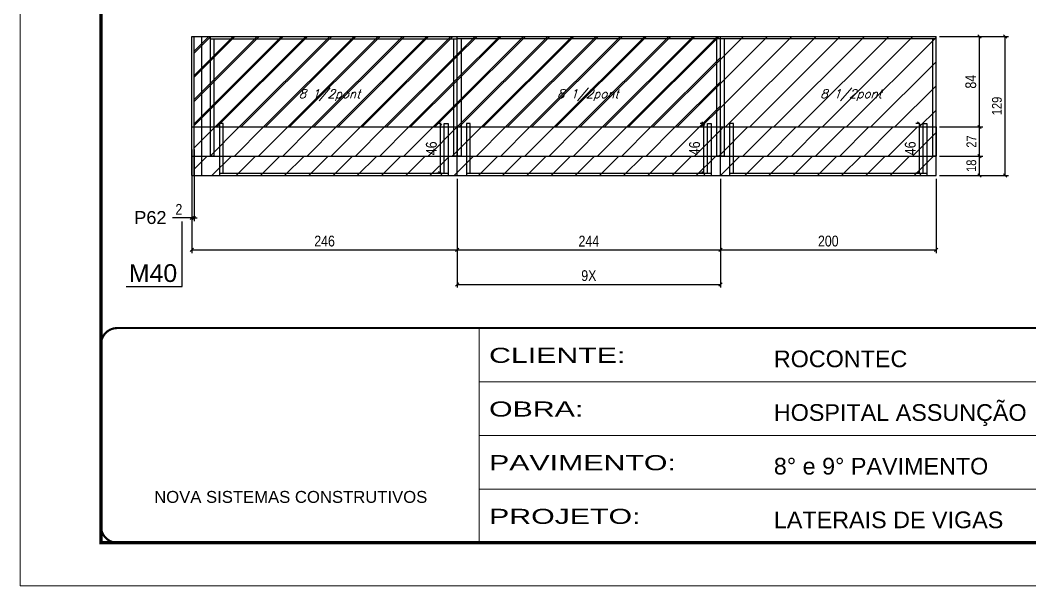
# Model space of a CAD drawing. Extents: x -20960 to -5926, y -2106 to 21915.
# Drawn here: x -7438 to -6503, y 15123 to 15648 of the extents above; entities that cross this region are included whole.
import ezdxf

# ---------------------------------------------------------------- set-up
doc = ezdxf.new("R2010")
doc.units = 0
doc.linetypes.add('CONTINUO', pattern=[0])
doc.linetypes.add('DASHED', pattern=[0.75, 0.5, -0.25])
for name, color, linetype in [('5', 5, 'Continuous'), ('COTA', 241, 'Continuous'), ('NOMENCLATURA', 7, 'Continuous'), ('Painéis', 200, 'Continuous'), ('Reaproveitamento', 251, 'Continuous'), ('SARR_2.2x7', 40, 'Continuous'), ('SARR_3.5x7', 81, 'Continuous'), ('texto', 7, 'Continuous')]:
    doc.layers.add(name, color=color, linetype=linetype)
doc.layers.add('Folhas', color=255, linetype='Continuous', lineweight=9)
doc.layers.add('SARRAFO DE PRESSAO', color=251, linetype='DASHED', lineweight=9)
doc.styles.add('ARIAL', font='arial.ttf')
doc.styles.add('COTA TECNICA', font='techl___.ttf', dxfattribs={"height": 10})
doc.styles.add('COTA TECNICA-50', font='techl___.ttf', dxfattribs={"height": 9})
doc.styles.add('Romans', font='romans.shx')
doc.styles.get("Standard").update_dxf_attribs({"font": 'arial.ttf'})
doc.styles.add('Tecnologia', font='')
doc.styles.get('Tecnologia').set_extended_font_data('Forgotten Futurist')
doc.dimstyles.new('COTA PAINEL-50', dxfattribs={"dimtxt": 9, "dimasz": 3, "dimexe": 3, "dimexo": 3, "dimgap": 3, "dimtad": 1, "dimdec": 1, "dimzin": 12, "dimdsep": 46, "dimtxsty": 'COTA TECNICA-50', "dimblk1": 'OBLIQUE', "dimblk2": 'OBLIQUE', "dimsah": 1, "dimcen": 0.9, "dimclrd": 4, "dimclre": 4, "dimclrt": 240, "dimadec": 1, "dimazin": 3, "dimtfac": 1, "dimtdec": 1, "dimtmove": 0, "dimatfit": 3, "dimfxl": 1, "dimtolj": 1, "dimtzin": 12, "dimarcsym": 0})
doc.dimstyles.new('PAINEL', dxfattribs={"dimtxt": 10, "dimasz": 3, "dimexe": 3, "dimexo": 3, "dimgap": 3, "dimtad": 1, "dimdec": 1, "dimzin": 12, "dimdsep": 46, "dimtxsty": 'COTA TECNICA', "dimblk1": 'OBLIQUE', "dimblk2": 'OBLIQUE', "dimsah": 1, "dimcen": 0.9, "dimclrd": 4, "dimclre": 4, "dimclrt": 240, "dimadec": 1, "dimazin": 3, "dimtfac": 1, "dimtdec": 1, "dimtmove": 0, "dimatfit": 3, "dimfxl": 1, "dimtolj": 1, "dimtzin": 12, "dimarcsym": 0})
pattern_1 = [(45, (-510.983, -2671.606), (-11.22532, 11.22532), [])]
pattern_2 = [(45, (1114.517, 774.119), (-11.22532, 11.22532), [])]
pattern_3 = [(45, (3170, 1148.575), (-11.22532, 11.22532), [])]

# ---------------------------------------------------------------- blocks, each defined once
blk = doc.blocks.new('9999999999')
at = {"color": 30, "linetype": 'CONTINUO'}
for p, q in [((98564.56, 34230.21), (98564.56, 34429.45)), ((98564.56, 34379.64), (99583.98, 34379.64)), ((98564.56, 34329.83), (99487.98, 34329.83)), ((98564.56, 34280.02), (99487.98, 34280.02))]:
    blk.add_line(p, q, dxfattribs=at)
at = {"color": 30, "linetype": 'CONTINUO', "const_width": 2}
blk.add_lwpolyline([(99583.98, 34230.21), (99583.98, 34414.45, 0.414214), (99568.98, 34429.45), (98228.98, 34429.45, 0.414214), (98213.98, 34414.45), (98213.98, 34245.21, 0.414214), (98228.98, 34230.21), (99583.98, 34230.21)], format="xyb", dxfattribs=at)
at = {"layer": 'Folhas'}
blk.add_lwpolyline([(98138.98, 34190.21), (99623.98, 34190.21), (99623.98, 35240.21), (98138.98, 35240.21)], close=True, dxfattribs=at)
at = {"layer": 'Folhas', "color": 30, "const_width": 3}
blk.add_lwpolyline([(98213.98, 34230.21), (99583.98, 34230.21), (99583.98, 35200.21), (98213.98, 35200.21)], close=True, dxfattribs=at)
at = {"color": 7, "linetype": 'Continuous', "ltscale": 5, "style": 'ARIAL'}
for s, height, p in [('ROCONTEC', 15.483, (98837.68, 34393.13)), ('HOSPITAL ASSUNÇÃO', 15.4829, (98837.68, 34343.32)), ('8° e 9° PAVIMENTO', 15.4829, (98837.68, 34293.51)), ('NOVA SISTEMAS CONSTRUTIVOS', 11.0592, (98263.19, 34267.21)), ('LATERAIS DE VIGAS', 15.4829, (98837.68, 34243.7))]:
    blk.add_text(s, height=height, dxfattribs=at).set_placement(p)
at = {"layer": 'Folhas', "color": 7, "style": 'Tecnologia', "width": 1.5}
for s, p in [('CLIENTE:', (98573.65, 34397.17)), ('OBRA:', (98573.65, 34347.31)), ('PAVIMENTO:', (98573.65, 34297.5)), ('PROJETO:', (98573.65, 34247.69))]:
    blk.add_text(s, height=14, dxfattribs=at).set_placement(p)
blk = doc.blocks.new('_Oblique')
at = {"color": 0, "linetype": 'ByBlock', "lineweight": -2}
blk.add_line((-0.5, -0.5), (0.5, 0.5), dxfattribs=at)
blk = doc.blocks.new('*D7117')
at = {"layer": 'COTA', "color": 4, "lineweight": -2, "ltscale": 25, "transparency": 16777216}
for p, q in [((-7279.33, 15527.38), (-7279.33, 15431.34)), ((-7033.33, 15500.38), (-7033.33, 15431.34)), ((-7279.33, 15434.34), (-7033.33, 15434.34))]:
    blk.add_line(p, q, dxfattribs=at)
at = {"layer": 'Defpoints', "color": 0, "ltscale": 25, "transparency": 16777216}
for p in [(-7279.33, 15530.38), (-7033.33, 15503.38), (-7033.33, 15434.34)]:
    blk.add_point(p, dxfattribs=at)
at = {"layer": 'COTA', "color": 4, "lineweight": -2, "ltscale": 25, "transparency": 16777216, "xscale": 3, "yscale": 3, "zscale": 3, "rotation": 180}
blk.add_blockref('_Oblique', (-7279.33, 15434.34), dxfattribs=at)
at = {"layer": 'COTA', "color": 4, "lineweight": -2, "ltscale": 25, "transparency": 16777216, "xscale": 3, "yscale": 3, "zscale": 3}
blk.add_blockref('_Oblique', (-7033.33, 15434.34), dxfattribs=at)
at = {"layer": 'COTA', "color": 240, "ltscale": 25, "transparency": 16777216, "insert": (-7156.33, 15442.45), "char_height": 10, "attachment_point": 5, "style": 'COTA TECNICA'}
blk.add_mtext('\\A1;246', dxfattribs=at)
blk = doc.blocks.new('*D7118')
at = {"layer": 'COTA', "color": 4, "lineweight": -2, "ltscale": 25, "transparency": 16777216}
for p, q in [((-7033.33, 15500.38), (-7033.33, 15431.34)), ((-6789.33, 15500.38), (-6789.33, 15431.34)), ((-7033.33, 15434.34), (-6789.33, 15434.34))]:
    blk.add_line(p, q, dxfattribs=at)
at = {"layer": 'Defpoints', "color": 0, "ltscale": 25, "transparency": 16777216}
for p in [(-7033.33, 15503.38), (-6789.33, 15503.38), (-6789.33, 15434.34)]:
    blk.add_point(p, dxfattribs=at)
at = {"layer": 'COTA', "color": 4, "lineweight": -2, "ltscale": 25, "transparency": 16777216, "xscale": 3, "yscale": 3, "zscale": 3, "rotation": 180}
blk.add_blockref('_Oblique', (-7033.33, 15434.34), dxfattribs=at)
at = {"layer": 'COTA', "color": 4, "lineweight": -2, "ltscale": 25, "transparency": 16777216, "xscale": 3, "yscale": 3, "zscale": 3}
blk.add_blockref('_Oblique', (-6789.33, 15434.34), dxfattribs=at)
at = {"layer": 'COTA', "color": 240, "ltscale": 25, "transparency": 16777216, "insert": (-6911.33, 15442.42), "char_height": 10, "attachment_point": 5, "style": 'COTA TECNICA'}
blk.add_mtext('\\A1;244', dxfattribs=at)
blk = doc.blocks.new('*D7119')
at = {"layer": 'COTA', "color": 4, "lineweight": -2, "ltscale": 25, "transparency": 16777216}
for p, q in [((-7033.33, 15500.38), (-7033.33, 15399.28)), ((-6789.33, 15500.38), (-6789.33, 15399.28)), ((-7033.33, 15402.28), (-6789.33, 15402.28))]:
    blk.add_line(p, q, dxfattribs=at)
at = {"layer": 'Defpoints', "color": 0, "ltscale": 25, "transparency": 16777216}
for p in [(-7033.33, 15503.38), (-6789.33, 15503.38), (-6789.33, 15402.28)]:
    blk.add_point(p, dxfattribs=at)
at = {"layer": 'COTA', "color": 4, "lineweight": -2, "ltscale": 25, "transparency": 16777216, "xscale": 3, "yscale": 3, "zscale": 3, "rotation": 180}
blk.add_blockref('_Oblique', (-7033.33, 15402.28), dxfattribs=at)
at = {"layer": 'COTA', "color": 4, "lineweight": -2, "ltscale": 25, "transparency": 16777216, "xscale": 3, "yscale": 3, "zscale": 3}
blk.add_blockref('_Oblique', (-6789.33, 15402.28), dxfattribs=at)
at = {"layer": 'COTA', "color": 240, "ltscale": 25, "transparency": 16777216, "insert": (-6911.33, 15410.37), "char_height": 10, "attachment_point": 5, "style": 'COTA TECNICA'}
blk.add_mtext('\\A1;9X', dxfattribs=at)
blk = doc.blocks.new('*D7120')
at = {"layer": 'COTA', "color": 4, "lineweight": -2, "ltscale": 25, "transparency": 16777216}
for p, q in [((-7279.33, 15527.38), (-7279.33, 15460.92)), ((-7277.33, 15527.38), (-7277.33, 15460.92)), ((-7279.33, 15463.92), (-7297.44, 15463.92)), ((-7277.33, 15463.92), (-7279.33, 15463.92)), ((-7277.33, 15463.92), (-7274.33, 15463.92))]:
    blk.add_line(p, q, dxfattribs=at)
at = {"layer": 'Defpoints', "color": 0, "ltscale": 25, "transparency": 16777216}
for p in [(-7279.33, 15530.38), (-7277.33, 15530.38), (-7279.33, 15463.92)]:
    blk.add_point(p, dxfattribs=at)
at = {"layer": 'COTA', "color": 4, "lineweight": -2, "ltscale": 25, "transparency": 16777216, "xscale": 3, "yscale": 3, "zscale": 3}
blk.add_blockref('_Oblique', (-7279.33, 15463.92), dxfattribs=at)
at = {"layer": 'COTA', "color": 4, "lineweight": -2, "ltscale": 25, "transparency": 16777216, "xscale": 3, "yscale": 3, "zscale": 3, "rotation": 180}
blk.add_blockref('_Oblique', (-7277.33, 15463.92), dxfattribs=at)
at = {"layer": 'COTA', "color": 240, "ltscale": 25, "transparency": 16777216, "insert": (-7291.38, 15471.92), "char_height": 10, "attachment_point": 5, "style": 'COTA TECNICA'}
blk.add_mtext('\\A1;2', dxfattribs=at)
blk = doc.blocks.new('*D7121')
at = {"layer": 'COTA', "color": 4, "lineweight": -2, "ltscale": 25, "transparency": 16777216}
for p, q in [((-6789.33, 15500.38), (-6789.33, 15431.34)), ((-6589.33, 15500.38), (-6589.33, 15431.34)), ((-6789.33, 15434.34), (-6589.33, 15434.34))]:
    blk.add_line(p, q, dxfattribs=at)
at = {"layer": 'Defpoints', "color": 0, "ltscale": 25, "transparency": 16777216}
for p in [(-6789.33, 15503.38), (-6589.33, 15503.38), (-6589.33, 15434.34)]:
    blk.add_point(p, dxfattribs=at)
at = {"layer": 'COTA', "color": 4, "lineweight": -2, "ltscale": 25, "transparency": 16777216, "xscale": 3, "yscale": 3, "zscale": 3, "rotation": 180}
blk.add_blockref('_Oblique', (-6789.33, 15434.34), dxfattribs=at)
at = {"layer": 'COTA', "color": 4, "lineweight": -2, "ltscale": 25, "transparency": 16777216, "xscale": 3, "yscale": 3, "zscale": 3}
blk.add_blockref('_Oblique', (-6589.33, 15434.34), dxfattribs=at)
at = {"layer": 'COTA', "color": 240, "ltscale": 25, "transparency": 16777216, "insert": (-6689.33, 15442.45), "char_height": 10, "attachment_point": 5, "style": 'COTA TECNICA'}
blk.add_mtext('\\A1;200', dxfattribs=at)
blk = doc.blocks.new('*D7175')
at = {"layer": 'COTA', "color": 4, "lineweight": -2, "ltscale": 25, "transparency": 16777216}
for p, q in [((-6586.33, 15632.38), (-6546.1, 15632.38)), ((-6549.1, 15548.38), (-6549.1, 15632.38)), ((-6586.33, 15548.38), (-6546.1, 15548.38))]:
    blk.add_line(p, q, dxfattribs=at)
at = {"layer": 'Defpoints', "color": 0, "ltscale": 25, "transparency": 16777216}
for p in [(-6589.33, 15632.38), (-6549.1, 15632.38), (-6589.33, 15548.38)]:
    blk.add_point(p, dxfattribs=at)
at = {"layer": 'COTA', "color": 4, "lineweight": -2, "ltscale": 25, "transparency": 16777216, "xscale": 3, "yscale": 3, "zscale": 3}
for p, rotation in [((-6549.1, 15632.38), 90), ((-6549.1, 15548.38), 270)]:
    blk.add_blockref('_Oblique', p, dxfattribs=dict(at, rotation=rotation))
at = {"layer": 'COTA', "color": 240, "ltscale": 25, "transparency": 16777216, "insert": (-6557.19, 15590.38), "char_height": 10, "attachment_point": 5, "rotation": 90, "style": 'COTA TECNICA'}
blk.add_mtext('\\A1;84', dxfattribs=at)
blk = doc.blocks.new('*D7176')
at = {"layer": 'COTA', "color": 4, "lineweight": -2, "transparency": 16777216}
for p, q in [((-6586.33, 15548.38), (-6546.1, 15548.38)), ((-6549.1, 15521.38), (-6549.1, 15548.38)), ((-6586.33, 15521.38), (-6546.1, 15521.38))]:
    blk.add_line(p, q, dxfattribs=at)
at = {"layer": 'Defpoints', "color": 0, "transparency": 16777216}
for p in [(-6589.33, 15548.38), (-6549.1, 15548.38), (-6589.33, 15521.38)]:
    blk.add_point(p, dxfattribs=at)
at = {"layer": 'COTA', "color": 4, "lineweight": -2, "transparency": 16777216, "xscale": 3, "yscale": 3, "zscale": 3}
for p, rotation in [((-6549.1, 15548.38), 90), ((-6549.1, 15521.38), 270)]:
    blk.add_blockref('_Oblique', p, dxfattribs=dict(at, rotation=rotation))
at = {"layer": 'COTA', "color": 240, "transparency": 16777216, "insert": (-6556.66, 15534.88), "char_height": 9, "attachment_point": 5, "rotation": 90, "style": 'COTA TECNICA-50'}
blk.add_mtext('\\A1;27', dxfattribs=at)
blk = doc.blocks.new('*D7177')
at = {"layer": 'COTA', "color": 4, "lineweight": -2, "transparency": 16777216}
for p, q in [((-6586.33, 15632.38), (-6522.4, 15632.38)), ((-6525.4, 15503.38), (-6525.4, 15632.38)), ((-6586.33, 15503.38), (-6522.4, 15503.38))]:
    blk.add_line(p, q, dxfattribs=at)
at = {"layer": 'Defpoints', "color": 0, "transparency": 16777216}
for p in [(-6589.33, 15632.38), (-6525.4, 15632.38), (-6589.33, 15503.38)]:
    blk.add_point(p, dxfattribs=at)
at = {"layer": 'COTA', "color": 4, "lineweight": -2, "transparency": 16777216, "xscale": 3, "yscale": 3, "zscale": 3}
for p, rotation in [((-6525.4, 15632.38), 90), ((-6525.4, 15503.38), 270)]:
    blk.add_blockref('_Oblique', p, dxfattribs=dict(at, rotation=rotation))
at = {"layer": 'COTA', "color": 240, "transparency": 16777216, "insert": (-6532.98, 15567.88), "char_height": 9, "attachment_point": 5, "rotation": 90, "style": 'COTA TECNICA-50'}
blk.add_mtext('\\A1;129', dxfattribs=at)
blk = doc.blocks.new('*D7178')
at = {"layer": 'COTA', "color": 4, "lineweight": -2, "ltscale": 25, "transparency": 16777216}
for p, q in [((-7048.33, 15551.58), (-7052.16, 15551.58)), ((-7049.16, 15551.58), (-7049.16, 15505.58)), ((-7048.33, 15505.58), (-7052.16, 15505.58))]:
    blk.add_line(p, q, dxfattribs=at)
at = {"layer": 'Defpoints', "color": 0, "ltscale": 25, "transparency": 16777216}
for p in [(-7045.33, 15551.58), (-7049.16, 15505.58), (-7045.33, 15505.58)]:
    blk.add_point(p, dxfattribs=at)
at = {"layer": 'COTA', "color": 4, "lineweight": -2, "ltscale": 25, "transparency": 16777216, "xscale": 3, "yscale": 3, "zscale": 3}
for p, rotation in [((-7049.16, 15551.58), 90), ((-7049.16, 15505.58), 270)]:
    blk.add_blockref('_Oblique', p, dxfattribs=dict(at, rotation=rotation))
at = {"layer": 'COTA', "color": 240, "ltscale": 25, "transparency": 16777216, "insert": (-7057.26, 15528.58), "char_height": 10, "attachment_point": 5, "rotation": 90, "style": 'COTA TECNICA'}
blk.add_mtext('\\A1;46', dxfattribs=at)
blk = doc.blocks.new('*D7179')
at = {"layer": 'COTA', "color": 4, "lineweight": -2, "ltscale": 25, "transparency": 16777216}
for p, q in [((-6804.33, 15551.58), (-6808.16, 15551.58)), ((-6805.16, 15551.58), (-6805.16, 15505.58)), ((-6804.33, 15505.58), (-6808.16, 15505.58))]:
    blk.add_line(p, q, dxfattribs=at)
at = {"layer": 'Defpoints', "color": 0, "ltscale": 25, "transparency": 16777216}
for p in [(-6801.33, 15551.58), (-6805.16, 15505.58), (-6801.33, 15505.58)]:
    blk.add_point(p, dxfattribs=at)
at = {"layer": 'COTA', "color": 4, "lineweight": -2, "ltscale": 25, "transparency": 16777216, "xscale": 3, "yscale": 3, "zscale": 3}
for p, rotation in [((-6805.16, 15551.58), 90), ((-6805.16, 15505.58), 270)]:
    blk.add_blockref('_Oblique', p, dxfattribs=dict(at, rotation=rotation))
at = {"layer": 'COTA', "color": 240, "ltscale": 25, "transparency": 16777216, "insert": (-6813.26, 15528.58), "char_height": 10, "attachment_point": 5, "rotation": 90, "style": 'COTA TECNICA'}
blk.add_mtext('\\A1;46', dxfattribs=at)
blk = doc.blocks.new('*D7180')
at = {"layer": 'COTA', "color": 4, "lineweight": -2, "ltscale": 25, "transparency": 16777216}
for p, q in [((-6604.33, 15551.58), (-6608.16, 15551.58)), ((-6605.16, 15551.58), (-6605.16, 15505.58)), ((-6604.33, 15505.58), (-6608.16, 15505.58))]:
    blk.add_line(p, q, dxfattribs=at)
at = {"layer": 'Defpoints', "color": 0, "ltscale": 25, "transparency": 16777216}
for p in [(-6601.33, 15551.58), (-6605.16, 15505.58), (-6601.33, 15505.58)]:
    blk.add_point(p, dxfattribs=at)
at = {"layer": 'COTA', "color": 4, "lineweight": -2, "ltscale": 25, "transparency": 16777216, "xscale": 3, "yscale": 3, "zscale": 3}
for p, rotation in [((-6605.16, 15551.58), 90), ((-6605.16, 15505.58), 270)]:
    blk.add_blockref('_Oblique', p, dxfattribs=dict(at, rotation=rotation))
at = {"layer": 'COTA', "color": 240, "ltscale": 25, "transparency": 16777216, "insert": (-6613.26, 15528.58), "char_height": 10, "attachment_point": 5, "rotation": 90, "style": 'COTA TECNICA'}
blk.add_mtext('\\A1;46', dxfattribs=at)
blk = doc.blocks.new('*D7181')
at = {"layer": 'COTA', "color": 4, "lineweight": -2, "transparency": 16777216}
for p, q in [((-6586.33, 15521.38), (-6546.1, 15521.38)), ((-6549.1, 15503.38), (-6549.1, 15521.38)), ((-6586.33, 15503.38), (-6546.1, 15503.38))]:
    blk.add_line(p, q, dxfattribs=at)
at = {"layer": 'Defpoints', "color": 0, "transparency": 16777216}
for p in [(-6589.33, 15521.38), (-6549.1, 15521.38), (-6589.33, 15503.38)]:
    blk.add_point(p, dxfattribs=at)
at = {"layer": 'COTA', "color": 4, "lineweight": -2, "transparency": 16777216, "xscale": 3, "yscale": 3, "zscale": 3}
for p, rotation in [((-6549.1, 15521.38), 90), ((-6549.1, 15503.38), 270)]:
    blk.add_blockref('_Oblique', p, dxfattribs=dict(at, rotation=rotation))
at = {"layer": 'COTA', "color": 240, "transparency": 16777216, "insert": (-6556.68, 15512.38), "char_height": 9, "attachment_point": 5, "rotation": 90, "style": 'COTA TECNICA-50'}
blk.add_mtext('\\A1;18', dxfattribs=at)

msp = doc.modelspace()

# ---------------------------------------------------------------- hatches: boundary and pattern name
at = {"layer": 'Reaproveitamento'}
h = msp.add_hatch(dxfattribs=at)
h.set_pattern_fill('ANSI31', color=256, scale=5)
h.set_pattern_definition(pattern_1)
h.paths.add_polyline_path([(-7033.33, 15548.38), (-7033.33, 15632.38), (-7277.33, 15632.38), (-7277.33, 15548.38)])
at = {"layer": 'Reaproveitamento', "transparency": 33554684}
h = msp.add_hatch(dxfattribs=at)
h.set_pattern_fill('ANSI31', color=256, scale=5)
h.set_pattern_definition(pattern_2)
h.paths.add_polyline_path([(-7033.33, 15548.38), (-7033.33, 15632.38), (-7277.33, 15632.38), (-7277.33, 15548.38)])
at = {"layer": 'Reaproveitamento'}
h = msp.add_hatch(dxfattribs=at)
h.set_pattern_fill('ANSI31', color=256, scale=5)
h.set_pattern_definition(pattern_1)
h.paths.add_polyline_path([(-6789.33, 15548.38), (-6789.33, 15632.38), (-7033.33, 15632.38), (-7033.33, 15548.38)])
at = {"layer": 'Reaproveitamento', "transparency": 33554684}
h = msp.add_hatch(dxfattribs=at)
h.set_pattern_fill('ANSI31', color=256, scale=5)
h.set_pattern_definition(pattern_2)
h.paths.add_polyline_path([(-7033.33, 15632.38), (-7033.33, 15548.38), (-6789.33, 15548.38), (-6789.33, 15632.38)])
at = {"layer": 'Reaproveitamento'}
h = msp.add_hatch(dxfattribs=at)
h.set_pattern_fill('ANSI31', color=256, scale=5)
h.set_pattern_definition(pattern_1)
h.paths.add_polyline_path([(-6589.33, 15548.38), (-6589.33, 15632.38), (-6789.33, 15632.38), (-6789.33, 15548.38)])
at = {"layer": 'Reaproveitamento', "transparency": 33554684}
h = msp.add_hatch(dxfattribs=at)
h.set_pattern_fill('ANSI31', color=256, scale=5)
h.set_pattern_definition(pattern_2)
h.paths.add_polyline_path([(-7277.33, 15548.38), (-7277.33, 15521.38), (-7033.33, 15521.38), (-7033.33, 15548.38)])
h = msp.add_hatch(dxfattribs=at)
h.set_pattern_fill('ANSI31', color=256, scale=5)
h.set_pattern_definition(pattern_2)
h.paths.add_polyline_path([(-6789.33, 15521.38), (-6789.33, 15548.38), (-7033.33, 15548.38), (-7033.33, 15521.38)])
h = msp.add_hatch(dxfattribs=at)
h.set_pattern_fill('ANSI31', color=256, scale=5)
h.set_pattern_definition(pattern_2)
h.paths.add_polyline_path([(-6589.33, 15521.38), (-6589.33, 15548.38), (-6789.33, 15548.38), (-6789.33, 15521.38)])
h = msp.add_hatch(dxfattribs=at)
h.set_pattern_fill('ANSI31', color=256, scale=5)
h.set_pattern_definition(pattern_3)
h.paths.add_polyline_path([(-7033.33, 15503.38), (-7033.33, 15521.38), (-7277.33, 15521.38), (-7277.33, 15503.38)])
h = msp.add_hatch(dxfattribs=at)
h.set_pattern_fill('ANSI31', color=256, scale=5)
h.set_pattern_definition(pattern_3)
h.paths.add_polyline_path([(-7033.33, 15521.38), (-7033.33, 15503.38), (-6789.33, 15503.38), (-6789.33, 15521.38)])
h = msp.add_hatch(dxfattribs=at)
h.set_pattern_fill('ANSI31', color=256, scale=5)
h.set_pattern_definition(pattern_3)
h.paths.add_polyline_path([(-6589.33, 15503.38), (-6589.33, 15521.38), (-6789.33, 15521.38), (-6789.33, 15503.38)])

# ---------------------------------------------------------------- linework, layer by layer
at = {"layer": 'NOMENCLATURA', "linetype": 'Continuous'}
for p, q in [((-7288.38, 15400.33), (-7288.38, 15460.67)), ((-7340.29, 15400.33), (-7288.38, 15400.33))]:
    msp.add_line(p, q, dxfattribs=at)
at = {"layer": 'Painéis'}
for p, q in [((-7279.33, 15632.38), (-6589.33, 15632.38)), ((-7279.33, 15548.38), (-6589.33, 15548.38)), ((-7279.33, 15521.38), (-6589.33, 15521.38)), ((-7279.33, 15503.38), (-6589.33, 15503.38))]:
    msp.add_line(p, q, dxfattribs=at)
at = {"layer": 'Painéis', "ltscale": 25}
for p, q in [((-7279.33, 15503.38), (-7279.33, 15632.38)), ((-7277.33, 15503.38), (-7277.33, 15632.38)), ((-7033.33, 15503.38), (-7033.33, 15632.38)), ((-6789.33, 15503.38), (-6789.33, 15632.38)), ((-6589.33, 15503.38), (-6589.33, 15632.38))]:
    msp.add_line(p, q, dxfattribs=at)
at = {"layer": 'SARR_2.2x7', "linetype": 'Continuous'}
for p, q in [((-7270.33, 15632.38), (-7270.33, 15548.38)), ((-7262.33, 15630.18), (-7033.33, 15630.18)), ((-6789.33, 15630.18), (-7033.33, 15630.18)), ((-6589.33, 15630.18), (-6789.33, 15630.18)), ((-7270.33, 15548.38), (-7270.33, 15521.38)), ((-7270.33, 15521.38), (-7270.33, 15503.38))]:
    msp.add_line(p, q, dxfattribs=at)
at = {"layer": 'SARR_2.2x7', "linetype": 'Continuous', "ltscale": 50}
for p, q in [((-7253.83, 15505.58), (-7041.83, 15505.58)), ((-7024.83, 15505.58), (-6797.83, 15505.58)), ((-6780.83, 15505.58), (-6597.83, 15505.58))]:
    msp.add_line(p, q, dxfattribs=at)
at = {"layer": 'SARR_3.5x7'}
for p, q in [((-7262.33, 15632.38), (-7262.33, 15521.38)), ((-7258.83, 15630.18), (-7258.83, 15521.38)), ((-7036.83, 15630.18), (-7036.83, 15521.38)), ((-7029.83, 15630.18), (-7029.83, 15521.38)), ((-6792.83, 15630.18), (-6792.83, 15521.38)), ((-6785.83, 15630.18), (-6785.83, 15521.38)), ((-6592.83, 15630.18), (-6592.83, 15521.38)), ((-7033.33, 15548.38), (-7033.33, 15521.38)), ((-6789.33, 15548.38), (-6789.33, 15521.38)), ((-6589.33, 15548.38), (-6589.33, 15521.38))]:
    msp.add_line(p, q, dxfattribs=at)
at = {"layer": 'SARR_3.5x7', "ltscale": 25}
for p, q in [((-7258.83, 15521.38), (-7262.33, 15521.38)), ((-7033.33, 15521.38), (-7036.83, 15521.38)), ((-7029.83, 15521.38), (-7033.33, 15521.38)), ((-6789.33, 15521.38), (-6792.83, 15521.38)), ((-6785.83, 15521.38), (-6789.33, 15521.38)), ((-6589.33, 15521.38), (-6592.83, 15521.38))]:
    msp.add_line(p, q, dxfattribs=at)
at = {"layer": 'SARR_3.5x7'}
for points in [[(-7250.33, 15505.58), (-7250.33, 15551.58), (-7253.83, 15551.58), (-7253.83, 15503.38)], [(-7045.33, 15505.58), (-7045.33, 15551.58), (-7041.83, 15551.58), (-7041.83, 15503.38)], [(-7021.33, 15505.58), (-7021.33, 15551.58), (-7024.83, 15551.58), (-7024.83, 15503.38)], [(-6801.33, 15505.58), (-6801.33, 15551.58), (-6797.83, 15551.58), (-6797.83, 15503.38)], [(-6777.33, 15505.58), (-6777.33, 15551.58), (-6780.83, 15551.58), (-6780.83, 15503.38)], [(-6601.33, 15505.58), (-6601.33, 15551.58), (-6597.83, 15551.58), (-6597.83, 15503.38)]]:
    msp.add_lwpolyline(points, dxfattribs=at)

# ---------------------------------------------------------------- block references
at = {"layer": 'SARRAFO DE PRESSAO', "color": 6, "linetype": 'ByBlock'}
msp.add_blockref('9999999999', (-105577.48, -19067.69), dxfattribs=at)

# ---------------------------------------------------------------- texts
at = {"layer": '5', "linetype": 'Continuous'}
msp.add_text('P62', height=12, rotation=0.00004, dxfattribs=at).set_placement((-7332.71, 15458.34))
at = {"layer": 'NOMENCLATURA', "linetype": 'Continuous'}
msp.add_text('M40', height=16.5, rotation=360, dxfattribs=at).set_placement((-7337.78, 15404.53))
at = {"layer": 'texto', "color": 2, "char_height": 8, "attachment_point": 5, "style": 'Romans'}
for insert in [(-7151.72, 15577.94), (-6912.23, 15577.94), (-6668.23, 15577.94)]:
    msp.add_mtext('{\\Q19;\\C256;8 1/2pont}', dxfattribs=dict(at, insert=insert))

# ---------------------------------------------------------------- dimensions: what is measured, and where the dimension line sits
at = {"layer": 'COTA', "ltscale": 25}
dim = msp.add_linear_dim(base=(-6549.1, 15632.38), p1=(-6589.33, 15548.38), p2=(-6589.33, 15632.38), angle=90, dimstyle='PAINEL', override={"dimtmove": 1}, dxfattribs=at)
dim.commit()
dim.dimension.update_dxf_attribs({"geometry": '*D7175', "text_midpoint": (-6557.19, 15590.38)})
at = {"layer": 'COTA'}
for base, p1, p2, picture, middle in [((-6525.4, 15632.38), (-6589.33, 15503.38), (-6589.33, 15632.38), '*D7177', (-6532.98, 15567.88)), ((-6549.1, 15548.38), (-6589.33, 15521.38), (-6589.33, 15548.38), '*D7176', (-6556.66, 15534.88)), ((-6549.1, 15521.38), (-6589.33, 15503.38), (-6589.33, 15521.38), '*D7181', (-6556.68, 15512.38))]:
    dim = msp.add_linear_dim(base=base, p1=p1, p2=p2, angle=90, dimstyle='COTA PAINEL-50', dxfattribs=at)
    dim.commit()
    dim.dimension.update_dxf_attribs({"geometry": picture, "text_midpoint": middle})
at = {"layer": 'COTA', "ltscale": 25}
for base, p1, p2, picture, middle in [((-7049.16, 15505.58), (-7045.33, 15551.58), (-7045.33, 15505.58), '*D7178', (-7057.26, 15528.58)), ((-6805.16, 15505.58), (-6801.33, 15551.58), (-6801.33, 15505.58), '*D7179', (-6813.26, 15528.58)), ((-6605.16, 15505.58), (-6601.33, 15551.58), (-6601.33, 15505.58), '*D7180', (-6613.26, 15528.58))]:
    dim = msp.add_linear_dim(base=base, p1=p1, p2=p2, angle=90, dimstyle='PAINEL', dxfattribs=at)
    dim.commit()
    dim.dimension.update_dxf_attribs({"geometry": picture, "text_midpoint": middle})
for base, p1, p2, picture, middle in [((-7279.33, 15463.92), (-7277.33, 15530.38), (-7279.33, 15530.38), '*D7120', (-7291.38, 15471.92)), ((-7033.33, 15434.34), (-7279.33, 15530.38), (-7033.33, 15503.38), '*D7117', (-7156.33, 15442.45)), ((-6789.33, 15434.34), (-7033.33, 15503.38), (-6789.33, 15503.38), '*D7118', (-6911.33, 15442.42)), ((-6589.33, 15434.34), (-6789.33, 15503.38), (-6589.33, 15503.38), '*D7121', (-6689.33, 15442.45))]:
    dim = msp.add_linear_dim(base=base, p1=p1, p2=p2, dimstyle='PAINEL', dxfattribs=at)
    dim.commit()
    dim.dimension.update_dxf_attribs({"geometry": picture, "text_midpoint": middle})
dim = msp.add_linear_dim(base=(-6789.33, 15402.28), p1=(-7033.33, 15503.38), p2=(-6789.33, 15503.38), text='9X', dimstyle='PAINEL', dxfattribs=at)
dim.commit()
dim.dimension.update_dxf_attribs({"geometry": '*D7119', "text_midpoint": (-6911.33, 15410.37)})

doc.saveas('drawing.dxf')
